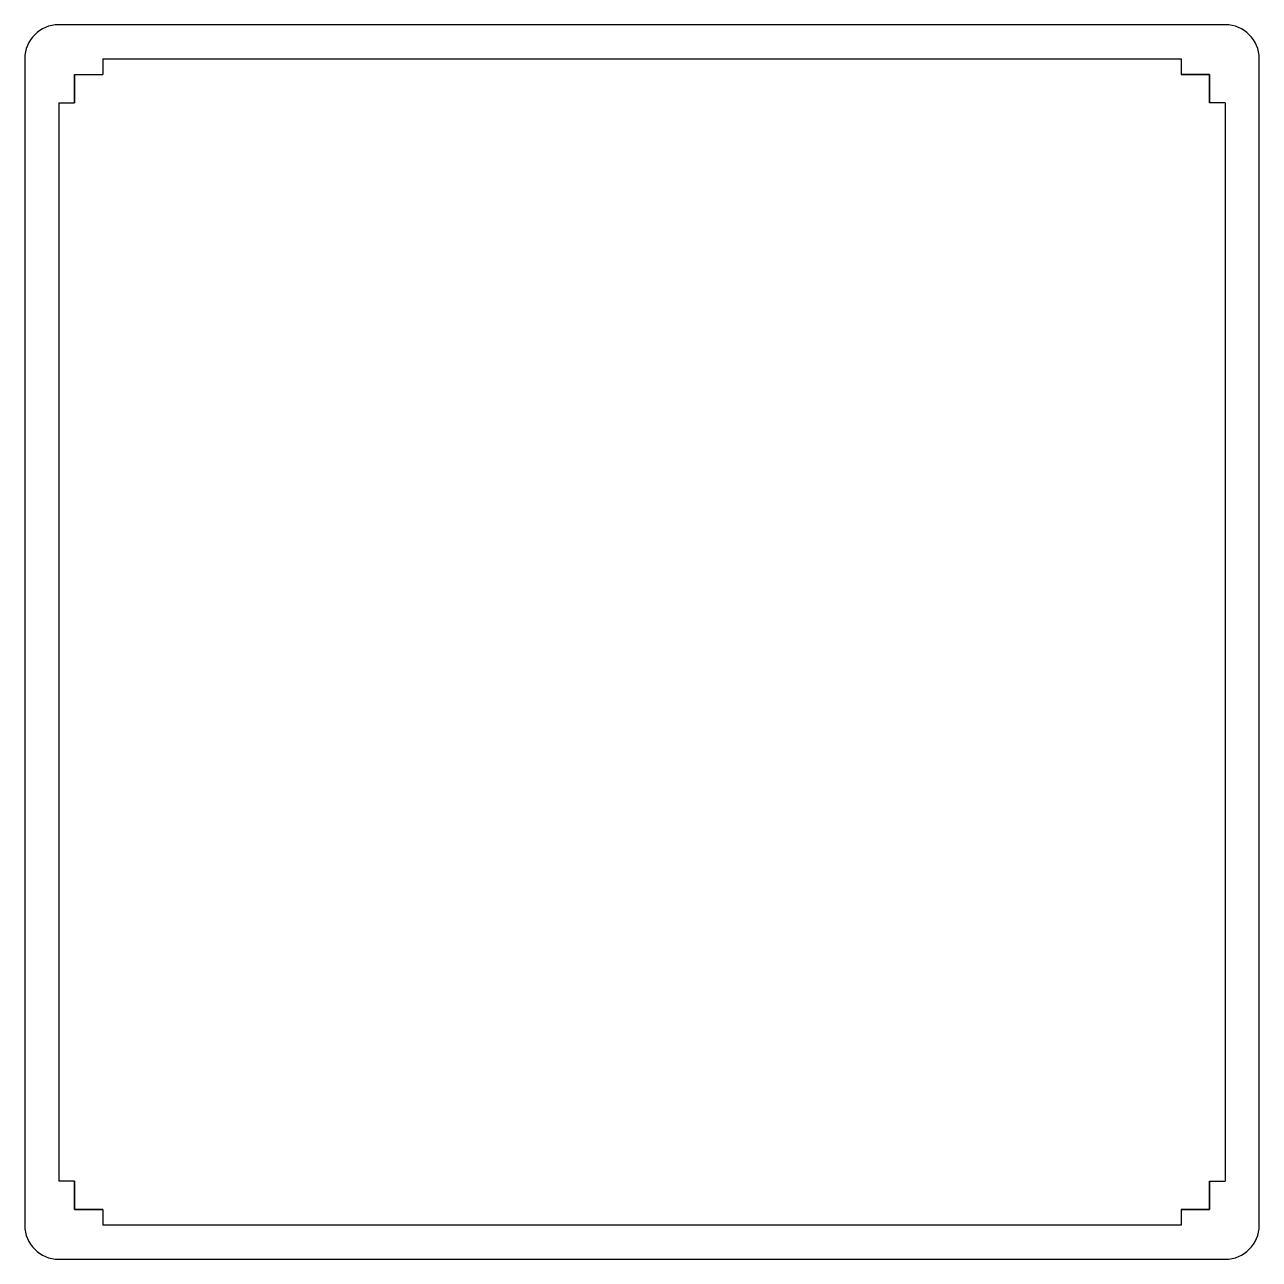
# Model space of a CAD drawing. Header units: millimetres. Extents: x -9 to 209, y -9 to 209.
import ezdxf

# ---------------------------------------------------------------- set-up
doc = ezdxf.new("R2010")
doc.units = ezdxf.units.MM

msp = doc.modelspace()

# ---------------------------------------------------------------- linework, layer by layer
at = {"color": 7, "linetype": 'Continuous'}
for p, q in [((202.75, 208.75), (-2.75, 208.75)), ((-8.75, 202.75), (-8.75, -2.75)), ((5, 202.75), (195, 202.75)), ((5, 202.75), (5, 200)), ((195, 202.75), (195, 200)), ((208.75, -2.75), (208.75, 202.75)), ((0, 200), (5, 200)), ((0, 200), (5, 200)), ((0, 200), (5, 200)), ((0, 200), (0, 195)), ((0, 200), (5, 200)), ((0, 200), (0, 195)), ((0, 195), (0, 200)), ((0, 195), (0, 200)), ((0, 200), (5, 200)), ((0, 200), (0, 195)), ((0, 200), (5, 200)), ((0, 200), (0, 195)), ((200, 200), (195, 200)), ((195, 200), (200, 200)), ((195, 200), (200, 200)), ((195, 200), (200, 200)), ((200, 200), (195, 200)), ((200, 200), (195, 200)), ((200, 200), (200, 195)), ((200, 200), (200, 195)), ((200, 200), (200, 195)), ((200, 195), (200, 200)), ((200, 195), (200, 200)), ((-2.75, 195), (-2.75, 5)), ((-2.75, 195), (0, 195)), ((202.75, 195), (200, 195)), ((202.75, 195), (202.75, 5)), ((0, 5), (-2.75, 5)), ((0, 0), (0, 5)), ((0, 0), (0, 5)), ((0, 0), (0, 5)), ((0, 0), (0, 5)), ((0, 5), (0, 0)), ((0, 5), (0, 0)), ((200, 0), (200, 5)), ((200, 0), (200, 5)), ((200, 0), (200, 5)), ((200, 5), (202.75, 5)), ((200, 5), (200, 0)), ((200, 5), (200, 0)), ((200, 5), (200, 0)), ((200, 5), (200, 0)), ((0, 0), (5, 0)), ((0, 0), (5, 0)), ((0, 0), (5, 0)), ((0, 0), (5, 0)), ((5, 0), (0, 0)), ((0, 0), (5, 0)), ((5, 0), (5, -2.75)), ((200, 0), (195, 0)), ((200, 0), (195, 0)), ((195, 0), (200, 0)), ((200, 0), (195, 0)), ((195, 0), (195, -2.75)), ((195, 0), (200, 0)), ((200, 0), (195, 0)), ((195, -2.75), (5, -2.75)), ((-2.75, -8.75), (202.75, -8.75))]:
    msp.add_line(p, q, dxfattribs=at)
for centre, start, end in [((-2.75, 202.75), 90, 180), ((202.75, 202.75), 0, 90), ((-2.75, -2.75), 180, 270), ((202.75, -2.75), 270, 0)]:
    msp.add_arc(centre, 6, start, end, dxfattribs=at)

doc.saveas('drawing.dxf')
